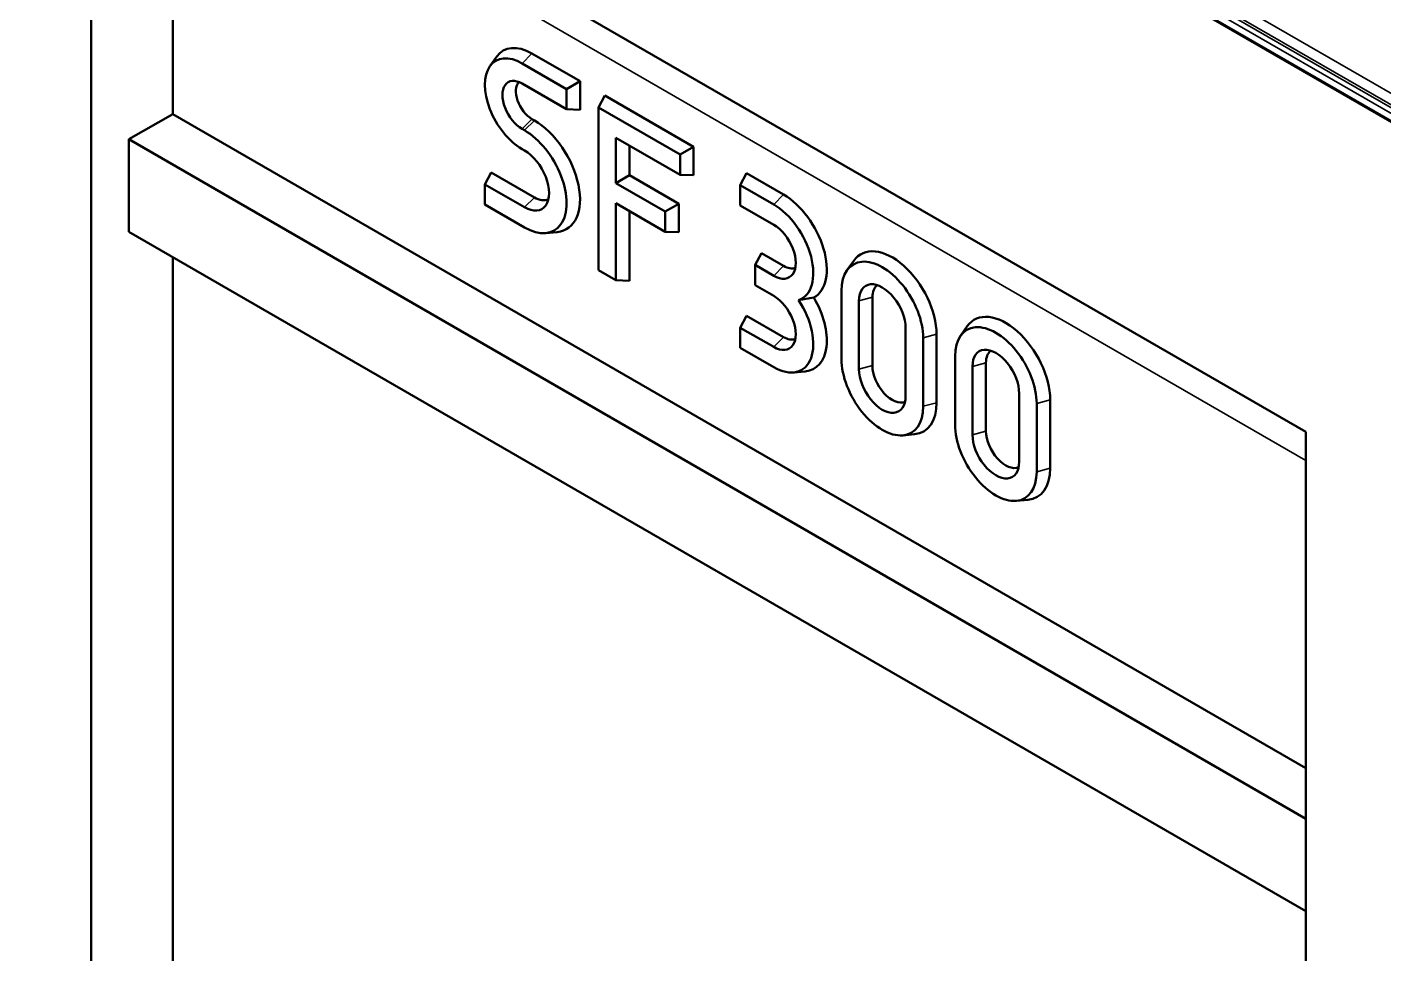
# Model space of a CAD drawing. Header units: millimetres. Extents: x 0 to 4362, y -130 to 2100.
# Drawn here: x 458.4 to 652.7, y 388 to 520.8 of the extents above; entities that cross this region are included whole.
import ezdxf

# ---------------------------------------------------------------- set-up
doc = ezdxf.new("R2010")
doc.units = ezdxf.units.MM
doc.header["$LTSCALE"] = 5
doc.layers.add('Sichtbar (ISO)', color=7, linetype='Continuous', lineweight=50)
doc.layers.add('Sichtbar schmal (ISO)', color=7, linetype='Continuous', lineweight=35)

msp = doc.modelspace()

# ---------------------------------------------------------------- linework, layer by layer
at = {"layer": 'Sichtbar (ISO)'}
for p, q in [((458.522, 619.93), (812.075, 415.805)), ((641.559, 462.814), (467.61, 563.243)), ((467.61, 318.294), (467.61, 563.243)), ((479.266, 552.402), (479.266, 508.34)), ((530.72, 517.009), (537.614, 513.028)), ((524.703, 515.192), (525.672, 516.564)), ((529.305, 515.598), (535.685, 511.915)), ((535.685, 509.021), (529.305, 512.704)), ((537.614, 513.028), (535.685, 511.915)), ((535.685, 511.915), (535.685, 509.021)), ((537.614, 513.028), (537.614, 508.946)), ((541.15, 510.987), (540.25, 509.279)), ((540.25, 509.279), (551.948, 502.525)), ((540.25, 485.973), (540.25, 509.279)), ((541.15, 510.987), (553.877, 503.639)), ((479.266, 508.34), (472.99, 504.717)), ((641.559, 414.64), (479.266, 508.34)), ((530.72, 507.619), (531.073, 507.415)), ((537.614, 508.946), (535.685, 509.021)), ((529.305, 506.208), (529.659, 506.004)), ((641.559, 407.394), (472.99, 504.717)), ((472.99, 504.717), (472.99, 491.45)), ((551.948, 499.631), (542.756, 504.938)), ((542.756, 504.938), (542.756, 498.442)), ((544.685, 503.825), (544.685, 499.556)), ((553.877, 503.639), (551.948, 502.525)), ((553.877, 503.639), (553.877, 499.556)), ((529.659, 503.11), (529.305, 503.314)), ((551.948, 502.525), (551.948, 499.631)), ((524.886, 499.964), (523.987, 498.256)), ((524.886, 499.964), (531.073, 496.392)), ((544.685, 499.556), (542.756, 498.442)), ((544.685, 499.556), (551.756, 495.474)), ((553.877, 499.556), (551.948, 499.631)), ((561.463, 499.853), (560.564, 498.145)), ((561.463, 499.853), (566.767, 496.791)), ((523.987, 498.256), (529.659, 494.981)), ((523.987, 495.363), (523.987, 498.256)), ((542.756, 498.442), (549.827, 494.36)), ((560.564, 495.251), (560.564, 498.145)), ((560.564, 498.145), (565.352, 495.381)), ((549.827, 491.466), (542.756, 495.549)), ((542.756, 495.549), (542.756, 484.526)), ((529.659, 492.088), (523.987, 495.363)), ((544.685, 494.435), (544.685, 484.451)), ((551.756, 495.474), (549.827, 494.36)), ((549.827, 494.36), (549.827, 491.466)), ((551.756, 495.474), (551.756, 491.391)), ((565.352, 492.487), (560.564, 495.251)), ((641.559, 394.127), (472.99, 491.45)), ((532.68, 491.281), (534.352, 491.434)), ((551.756, 491.391), (549.827, 491.466)), ((479.266, 487.826), (479.266, 363.004)), ((563.585, 488.422), (562.685, 486.714)), ((563.585, 488.422), (566.767, 486.585)), ((542.756, 484.526), (540.25, 485.973)), ((562.685, 483.821), (562.685, 486.714)), ((562.685, 486.714), (565.352, 485.174)), ((575.847, 485.953), (576.816, 487.325)), ((544.685, 484.451), (542.756, 484.526)), ((565.352, 482.281), (562.685, 483.821)), ((575.059, 473.224), (575.059, 483.022)), ((579.494, 482.094), (579.494, 472.297)), ((577.566, 471.777), (577.566, 481.575)), ((561.463, 479.441), (560.564, 477.733)), ((561.463, 479.441), (566.767, 476.379)), ((560.564, 474.839), (560.564, 477.733)), ((560.564, 477.733), (565.352, 474.968)), ((584.252, 477.715), (584.252, 467.917)), ((586.758, 476.268), (586.758, 466.47)), ((588.687, 476.787), (588.687, 466.989)), ((592.111, 476.563), (593.08, 477.935)), ((565.352, 472.074), (560.564, 474.839)), ((591.323, 463.834), (591.323, 473.632)), ((595.758, 472.705), (595.758, 462.907)), ((568.196, 471.315), (569.868, 471.468)), ((593.829, 462.388), (593.829, 472.185)), ((600.515, 468.325), (600.515, 458.527)), ((603.021, 466.878), (603.021, 457.08)), ((604.95, 467.398), (604.95, 457.6)), ((641.559, 217.865), (641.559, 462.814)), ((583.841, 462.31), (585.513, 462.463)), ((600.104, 452.92), (601.777, 453.074))]:
    msp.add_line(p, q, dxfattribs=at)
for centre, major_axis, start_param, end_param in [((530.72, 510.273), (-4.125, 7.145), 5.4977871, 6.5434805), ((529.305, 509.456), (-3.761, 6.514), 5.4977871, 8.6393798), ((529.305, 509.456), (-1.989, 3.445), 5.4977871, 8.6393798), ((530.72, 510.273), (-1.625, 2.815), 0.1495106, 2.3561945), ((531.073, 499.862), (4.625, -8.011), 6.0228901, 8.6393798), ((529.659, 499.046), (4.261, -7.38), 5.4977871, 8.6393798), ((529.659, 499.046), (2.489, -4.311), 5.4977871, 8.6393798), ((531.073, 499.862), (2.125, -3.681), 5.4977871, 6.2298105), ((566.767, 489.647), (4.375, -7.578), 6.2729805, 8.6393798), ((565.352, 488.831), (4.011, -6.947), 6.1753519, 8.6393798), ((565.352, 488.831), (2.239, -3.878), 5.4977871, 8.6393798), ((582.323, 480.462), (-4.5, 7.794), 3.9269908, 6.5434805), ((566.767, 489.647), (1.875, -3.248), 5.4977871, 6.1882646), ((580.909, 479.645), (-4.136, 7.164), 3.9269908, 7.0685835), ((580.909, 479.645), (-2.364, 4.095), 3.9269908, 7.0685835), ((565.352, 478.624), (2.239, -3.878), 5.4977871, 8.6393798), ((566.767, 479.441), (4.375, -7.578), 6.0228901, 7.8641864), ((582.323, 480.462), (-2, 3.464), 0.0728336, 0.7853982), ((565.352, 478.624), (4.011, -6.947), 5.4977871, 7.961815), ((598.586, 471.072), (-4.5, 7.794), 3.9269908, 6.5434805), ((566.767, 479.441), (1.875, -3.248), 5.4977871, 6.1882646), ((597.172, 470.255), (-4.136, 7.164), 3.9269908, 7.0685835), ((597.172, 470.255), (-2.364, 4.095), 3.9269908, 7.0685835), ((598.586, 471.072), (-2, 3.464), 0.0728336, 0.7853982), ((580.909, 469.847), (4.136, -7.164), 3.9269908, 7.0685835), ((582.323, 470.664), (2, -3.464), 3.9269908, 6.2103517), ((580.909, 469.847), (2.364, -4.095), 3.9269908, 7.0685835), ((582.323, 470.664), (4.5, -7.794), 6.0228901, 7.0685835), ((597.172, 460.457), (4.136, -7.164), 3.9269908, 7.0685835), ((598.586, 461.274), (2, -3.464), 3.9269908, 6.2103517), ((597.172, 460.457), (2.364, -4.095), 3.9269908, 7.0685835), ((598.586, 461.274), (4.5, -7.794), 6.0228901, 7.0685835)]:
    msp.add_ellipse(centre, major_axis=major_axis, ratio=0.5773503, start_param=start_param, end_param=end_param, dxfattribs=at)
msp.add_open_spline([(571.097, 482.044), (570.364, 481.91), (569.634, 481.786), (568.908, 481.674)], degree=3, dxfattribs=at)
at = {"layer": 'Sichtbar schmal (ISO)'}
for p, q in [((459.125, 622.031), (812.679, 417.906)), ((459.832, 623.255), (813.386, 419.131)), ((458.418, 621.214), (811.971, 417.09)), ((811.971, 416.034), (458.418, 620.158)), ((812.325, 417.702), (458.772, 621.826)), ((641.559, 458.702), (479.266, 552.402)), ((530.72, 517.009), (529.305, 515.598)), ((530.72, 507.619), (529.305, 506.208)), ((531.073, 507.415), (529.659, 506.004)), ((531.073, 496.392), (529.659, 494.981)), ((566.767, 496.791), (565.352, 495.381)), ((566.767, 486.585), (565.352, 485.174)), ((579.494, 482.094), (577.566, 481.575)), ((566.767, 476.379), (565.352, 474.968)), ((588.687, 476.787), (586.758, 476.268)), ((579.494, 472.297), (577.566, 471.777)), ((595.758, 472.705), (593.829, 472.185)), ((588.687, 466.989), (586.758, 466.47)), ((604.95, 467.398), (603.021, 466.878)), ((595.758, 462.907), (593.829, 462.388)), ((604.95, 457.6), (603.021, 457.08))]:
    msp.add_line(p, q, dxfattribs=at)

doc.saveas('drawing.dxf')
